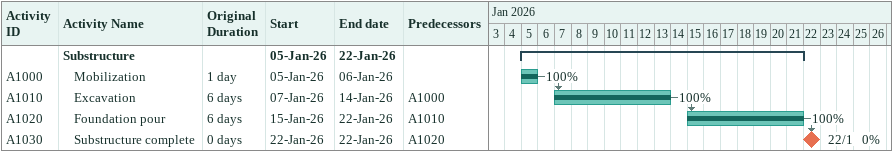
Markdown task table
| ID | Level | Task | Original duration | Start | Finish | Predecessors | % complete |
|---|---|---|---|---|---|---|---|
|  | 1 | **Substructure** |  | 2026-01-05 | 2026-01-22 |  |  |
| A1000 | 2 | Mobilization | 1d | 2026-01-05 | 2026-01-06 |  | 100 |
| A1010 | 2 | Excavation | 6d | 2026-01-07 | 2026-01-14 | A1000 | 100 |
| A1020 | 2 | Foundation pour | 6d | 2026-01-15 | 2026-01-22 | A1010 | 100 |
| A1030 | 2 | Substructure complete | 0d | 2026-01-22 | 2026-01-22 | A1020 | 0 |
